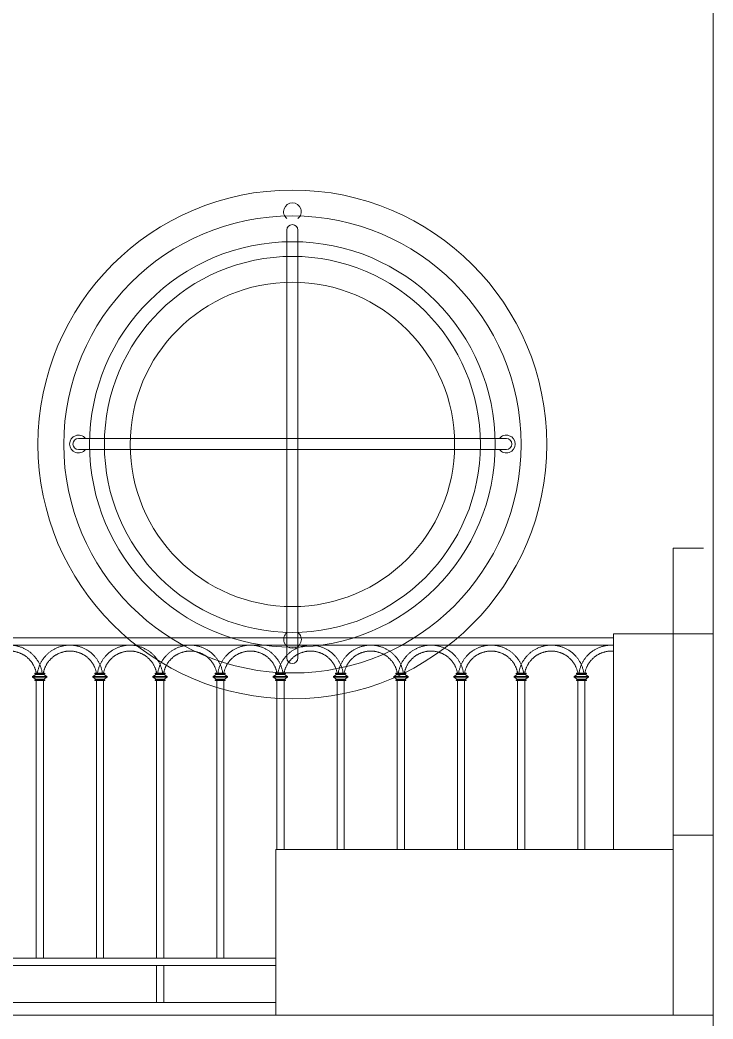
# Model space of a CAD drawing. Header units: millimetres. Extents: x -127141 to 682685, y -1234500 to 49778.
# Drawn here: x 446852 to 448732, y -180451 to -177741 of the extents above; entities that cross this region are included whole.
import ezdxf
from ezdxf.xclip import XClip

# ---------------------------------------------------------------- set-up
doc = ezdxf.new("R2010")
doc.units = ezdxf.units.MM
doc.header["$MEASUREMENT"] = 0
doc.layers.add('-HATCH', color=8, linetype='Continuous', lineweight=5)
doc.layers.add('-LINE1', color=7, linetype='Continuous', lineweight=18)

# ---------------------------------------------------------------- blocks, each defined once
blk = doc.blocks.new('lancan')
for p, q in [((-1.08917139089317, 988.8015484686766), (6547.175558541202, 988.8015484686766)), ((-1.08917139089317, 968.8014960244764), (6547.175558541202, 968.8014133856484)), ((4894.395220792329, 888.9997106718073), (4886.138593440847, 883.971413815103)), ((4886.138593440847, 883.971413815103), (4886.138593449024, 881.9714138151029)), ((4895.981896925135, 883.9714138562558), (4886.138593440847, 883.971413815103)), ((4886.138593449024, 881.9714138151029), (4894.395220841659, 876.9431170259776)), ((4895.981896933315, 881.9714138562558), (4886.138593449024, 881.9714138151029)), ((4891.995229989523, 892.9997106619849), (4891.995229997701, 890.9997106619849)), ((4891.995229989523, 892.9997106619849), (4895.981896888174, 892.9997106787922)), ((4891.995229997701, 890.9997106619849), (4894.395220784151, 890.9997106718074)), ((4891.995230063389, 874.943117016155), (4891.995230071596, 872.9431170161553)), ((4891.995230063389, 874.943117016155), (4894.395220849867, 874.9431170259778)), ((4891.995230071596, 872.9431170161553), (4895.961433039453, 872.9431170318857)), ((4894.395220784151, 890.9997106718074), (4894.395220792329, 888.9997106718073)), ((4894.395220784151, 890.9997106718074), (4895.981896896381, 890.9997106787922)), ((4894.395220792329, 888.9997106718073), (4916.748035370925, 888.9997107673407)), ((4894.395220841659, 876.9431170259776), (4894.395220849867, 874.9431170259778)), ((4894.395220841659, 876.9431170259776), (4916.748035419965, 876.9431171132019)), ((4894.395220849867, 874.9431170259778), (4895.961433031276, 874.9431170318857)), ((4915.181823253689, 874.9431171113248), (4895.961433031276, 874.9431170318857)), ((4895.981900051382, 119.9998194565851), (4895.961433039484, 872.9431170319002)), ((4895.961433039453, 872.9431170318857), (4915.181823261868, 872.9431171115283)), ((4895.981896888174, 892.9997106787922), (4915.181823179737, 892.9997107573582)), ((4915.181823187974, 890.9997107571543), (4895.981896896381, 890.9997106787922)), ((4895.981896933315, 881.9714138562558), (4895.981896925135, 883.9714138562558)), ((4895.981896925135, 883.9714138562558), (4915.181823216698, 883.9714139348215)), ((4895.981896933315, 881.9714138562558), (4915.181823224906, 881.9714139348215)), ((4915.181823179737, 892.9997107573582), (4919.148026147682, 892.9997107730887)), ((4915.181823187974, 890.9997107571543), (4916.748035369412, 890.9997107632807)), ((4915.181823216698, 883.9714139348215), (4915.181823224906, 881.9714139348215)), ((4915.181823216698, 883.9714139348215), (4925.004662770225, 883.9714139741408)), ((4915.181823224906, 881.9714139348215), (4925.004662778403, 881.9714139741408)), ((4915.181823253689, 874.9431171113248), (4916.748035435099, 874.9431171174364)), ((4915.181823261897, 872.9431171115428), (4915.181826342974, 119.9998195351509)), ((4915.181823261868, 872.9431171115283), (4919.148026229755, 872.943117127259)), ((4916.74803537759, 888.9997107632806), (4916.748035369412, 890.9997107632807)), ((4916.748035369412, 890.9997107632807), (4919.148026155861, 890.9997107730887)), ((4925.004662770225, 883.9714139741408), (4916.74803537759, 888.9997107632806)), ((4916.748035426921, 876.9431171174364), (4925.004662778403, 881.9714139741408)), ((4916.748035435099, 874.9431171174364), (4916.748035426921, 876.9431171174364)), ((4916.748035435099, 874.9431171174364), (4919.148026221577, 874.943117127259)), ((4919.148026155861, 890.9997107730887), (4919.148026147682, 892.9997107730887)), ((4919.148026229755, 872.943117127259), (4919.148026221577, 874.943117127259)), ((4925.004662778403, 881.9714139741408), (4925.004662770225, 883.9714139741408)), ((5057.594594271068, 888.9997113396239), (5049.337966919587, 883.9714144829193)), ((5049.337966919587, 883.9714144829193), (5049.337966927765, 881.9714144829195)), ((5059.181270403875, 883.9714145240723), (5049.337966919587, 883.9714144829193)), ((5049.337966927765, 881.9714144829195), (5057.594594320399, 876.9431176937943)), ((5059.181270412053, 881.9714145240723), (5049.337966927765, 881.9714144829195)), ((5055.194603468261, 892.9997113298011), (5055.19460347644, 890.9997113298011)), ((5055.194603468261, 892.9997113298011), (5059.181270366913, 892.9997113466087)), ((5055.19460347644, 890.9997113298011), (5057.59459426289, 890.9997113396237)), ((5055.194603542128, 874.9431176839718), (5055.194603550336, 872.9431176839715)), ((5055.194603542128, 874.9431176839718), (5057.594594328605, 874.9431176937943)), ((5055.194603550336, 872.9431176839715), (5059.160806518193, 872.9431176997023)), ((5057.59459426289, 890.9997113396237), (5057.594594271068, 888.9997113396239)), ((5057.59459426289, 890.9997113396237), (5059.18127037512, 890.9997113466087)), ((5057.594594271068, 888.9997113396239), (5079.947408849664, 888.9997114351573)), ((5057.594594320399, 876.9431176937943), (5057.594594328605, 874.9431176937943)), ((5057.594594320399, 876.9431176937943), (5079.947408898704, 876.9431177810183)), ((5057.594594328605, 874.9431176937943), (5059.160806510015, 874.9431176997023)), ((5078.381196732429, 874.9431177791411), (5059.160806510015, 874.9431176997023)), ((5059.181273530121, 119.9998201244016), (5059.160806518224, 872.9431176997168)), ((5059.160806518193, 872.9431176997023), (5078.381196740608, 872.9431177793449)), ((5059.181270366913, 892.9997113466087), (5078.381196658476, 892.9997114251746)), ((5078.381196666714, 890.9997114249707), (5059.18127037512, 890.9997113466087)), ((5059.181270412053, 881.9714145240723), (5059.181270403875, 883.9714145240723)), ((5059.181270403875, 883.9714145240723), (5078.381196695438, 883.9714146026381)), ((5059.181270412053, 881.9714145240723), (5078.381196703645, 881.9714146026381)), ((5078.381196658476, 892.9997114251746), (5082.347399626422, 892.9997114409053)), ((5078.381196666714, 890.9997114249707), (5079.947408848151, 890.9997114310971)), ((5078.381196695438, 883.9714146026381), (5078.381196703645, 881.9714146026381)), ((5078.381196695438, 883.9714146026381), (5088.204036248964, 883.9714146419574)), ((5078.381196703645, 881.9714146026381), (5088.204036257142, 881.9714146419574)), ((5078.381196732429, 874.9431177791411), (5079.947408913838, 874.943117785253)), ((5078.381196740636, 872.9431177793595), (5078.381199821713, 119.9998202029673)), ((5078.381196740608, 872.9431177793449), (5082.347399708495, 872.9431177950756)), ((5079.947408856328, 888.9997114310972), (5079.947408848151, 890.9997114310971)), ((5079.947408848151, 890.9997114310971), (5082.3473996346, 890.9997114409051)), ((5088.204036248964, 883.9714146419574), (5079.947408856328, 888.9997114310972)), ((5079.94740890566, 876.943117785253), (5088.204036257142, 881.9714146419574)), ((5079.947408913838, 874.943117785253), (5079.94740890566, 876.943117785253)), ((5079.947408913838, 874.943117785253), (5082.347399700317, 874.9431177950755)), ((5082.3473996346, 890.9997114409051), (5082.347399626422, 892.9997114409053)), ((5082.347399708495, 872.9431177950756), (5082.347399700317, 874.9431177950755)), ((5088.204036257142, 881.9714146419574), (5088.204036248964, 883.9714146419574)), ((5220.793967749807, 888.9997120074404), (5212.537340398324, 883.9714151507359)), ((5212.537340398324, 883.9714151507359), (5212.537340406503, 881.9714151507359)), ((5222.380643882615, 883.9714151918887), (5212.537340398324, 883.9714151507359)), ((5212.537340406503, 881.9714151507359), (5220.793967799139, 876.9431183616106)), ((5222.380643890792, 881.9714151918887), (5212.537340406503, 881.9714151507359)), ((5218.393976947002, 892.9997119976179), (5218.39397695518, 890.9997119976179)), ((5218.393976947002, 892.9997119976179), (5222.380643845652, 892.9997120144252)), ((5218.39397695518, 890.9997119976179), (5220.793967741629, 890.9997120074404)), ((5218.393977020866, 874.9431183517881), (5218.393977029074, 872.9431183517881)), ((5218.393977020866, 874.9431183517881), (5220.793967807345, 874.9431183616106)), ((5218.393977029074, 872.9431183517881), (5222.360179996933, 872.9431183675188)), ((5220.793967741629, 890.9997120074404), (5220.793967749807, 888.9997120074404)), ((5220.793967741629, 890.9997120074404), (5222.38064385386, 890.9997120144252)), ((5220.793967749807, 888.9997120074404), (5243.146782328404, 888.9997121029736)), ((5220.793967799139, 876.9431183616106), (5220.793967807345, 874.9431183616106)), ((5220.793967799139, 876.9431183616106), (5243.146782377444, 876.9431184488349)), ((5220.793967807345, 874.9431183616106), (5222.360179988755, 874.9431183675188)), ((5241.580570211168, 874.9431184469576), (5222.360179988755, 874.9431183675188)), ((5222.38064700886, 119.9998207922181), (5222.360179996962, 872.9431183675333)), ((5222.360179996933, 872.9431183675188), (5241.580570219347, 872.9431184471614)), ((5222.380643845652, 892.9997120144252), (5241.580570137216, 892.9997120929912)), ((5241.580570145452, 890.9997120927874), (5222.38064385386, 890.9997120144252)), ((5222.380643890792, 881.9714151918887), (5222.380643882615, 883.9714151918887)), ((5222.380643882615, 883.9714151918887), (5241.580570174177, 883.9714152704546)), ((5222.380643890792, 881.9714151918887), (5241.580570182386, 881.9714152704547)), ((5241.580570137216, 892.9997120929912), (5245.546773105161, 892.9997121087216)), ((5241.580570145452, 890.9997120927874), (5243.146782326889, 890.9997120989137)), ((5241.580570174177, 883.9714152704546), (5241.580570182386, 881.9714152704547)), ((5241.580570174177, 883.9714152704546), (5251.403409727704, 883.9714153097739)), ((5241.580570182386, 881.9714152704547), (5251.403409735882, 881.9714153097738)), ((5241.580570211168, 874.9431184469576), (5243.146782392578, 874.9431184530694)), ((5241.580570219377, 872.9431184471761), (5241.580573300453, 119.9998208707839)), ((5241.580570219347, 872.9431184471614), (5245.546773187234, 872.943118462892)), ((5243.146782335069, 888.9997120989137), (5243.146782326889, 890.9997120989137)), ((5243.146782326889, 890.9997120989137), (5245.546773113339, 890.9997121087217)), ((5251.403409727704, 883.9714153097739), (5243.146782335069, 888.9997120989137)), ((5243.1467823844, 876.9431184530695), (5251.403409735882, 881.9714153097738)), ((5243.146782392578, 874.9431184530694), (5243.1467823844, 876.9431184530695)), ((5243.146782392578, 874.9431184530694), (5245.546773179056, 874.9431184628918)), ((5245.546773113339, 890.9997121087217), (5245.546773105161, 892.9997121087216)), ((5245.546773187234, 872.943118462892), (5245.546773179056, 874.9431184628918)), ((5251.403409735882, 881.9714153097738), (5251.403409727704, 883.9714153097739)), ((5383.993341228546, 888.9997126752568), (5375.736713877063, 883.9714158185526)), ((5375.736713877063, 883.9714158185526), (5375.736713885241, 881.9714158185524)), ((5385.580017361353, 883.9714158597052), (5375.736713877063, 883.9714158185526)), ((5375.736713885241, 881.9714158185524), (5383.993341277878, 876.9431190294272)), ((5385.580017369532, 881.9714158597052), (5375.736713885241, 881.9714158185524)), ((5381.593350425741, 892.9997126654345), (5381.593350433919, 890.9997126654345)), ((5381.593350425741, 892.9997126654345), (5385.580017324391, 892.9997126822418)), ((5381.593350433919, 890.9997126654345), (5383.993341220368, 890.9997126752568)), ((5381.593350499606, 874.9431190196046), (5381.593350507813, 872.9431190196048)), ((5381.593350499606, 874.9431190196046), (5383.993341286084, 874.9431190294272)), ((5381.593350507813, 872.9431190196048), (5385.559553475673, 872.9431190353353)), ((5383.993341220368, 890.9997126752568), (5383.993341228546, 888.9997126752568)), ((5383.993341220368, 890.9997126752568), (5385.580017332599, 890.9997126822418)), ((5383.993341228546, 888.9997126752568), (5406.346155807143, 888.9997127707902)), ((5383.993341277878, 876.9431190294272), (5383.993341286084, 874.9431190294272)), ((5383.993341277878, 876.9431190294272), (5406.346155856184, 876.9431191166514)), ((5383.993341286084, 874.9431190294272), (5385.559553467494, 874.9431190353353)), ((5404.779943689908, 874.9431191147743), (5385.559553467494, 874.9431190353353)), ((5385.5800204876, 119.9998214600346), (5385.559553475701, 872.9431190353497)), ((5385.559553475673, 872.9431190353353), (5404.779943698086, 872.9431191149778)), ((5385.580017324391, 892.9997126822418), (5404.779943615955, 892.9997127608075)), ((5404.779943624191, 890.9997127606038), (5385.580017332599, 890.9997126822418)), ((5385.580017369532, 881.9714158597052), (5385.580017361353, 883.9714158597052)), ((5385.580017361353, 883.9714158597052), (5404.779943652917, 883.971415938271)), ((5385.580017369532, 881.9714158597052), (5404.779943661124, 881.971415938271)), ((5404.779943615955, 892.9997127608075), (5408.746146583901, 892.9997127765382)), ((5404.779943624191, 890.9997127606038), (5406.34615580563, 890.9997127667302)), ((5404.779943652917, 883.971415938271), (5404.779943661124, 881.971415938271)), ((5404.779943652917, 883.971415938271), (5414.602783206443, 883.9714159775901)), ((5404.779943661124, 881.971415938271), (5414.602783214621, 881.9714159775901)), ((5404.779943689908, 874.9431191147743), (5406.346155871317, 874.943119120886)), ((5404.779943698115, 872.9431191149923), (5404.779946779192, 119.9998215386004)), ((5404.779943698086, 872.9431191149778), (5408.746146665972, 872.9431191307085)), ((5406.346155813808, 888.9997127667302), (5406.34615580563, 890.9997127667302)), ((5406.34615580563, 890.9997127667302), (5408.746146592079, 890.9997127765382)), ((5414.602783206443, 883.9714159775901), (5406.346155813808, 888.9997127667302)), ((5406.346155863139, 876.943119120886), (5414.602783214621, 881.9714159775901)), ((5406.346155871317, 874.943119120886), (5406.346155863139, 876.943119120886)), ((5406.346155871317, 874.943119120886), (5408.746146657795, 874.9431191307085)), ((5408.746146592079, 890.9997127765382), (5408.746146583901, 892.9997127765382)), ((5408.746146665972, 872.9431191307085), (5408.746146657795, 874.9431191307085)), ((5414.602783214621, 881.9714159775901), (5414.602783206443, 883.9714159775901)), ((5547.192714707287, 888.9997133430734), (5538.936087355804, 883.9714164863689)), ((5538.936087355804, 883.9714164863689), (5538.936087363982, 881.971416486369)), ((5548.779390840093, 883.9714165275218), (5538.936087355804, 883.9714164863689)), ((5538.936087363982, 881.971416486369), (5547.192714756618, 876.9431196972438)), ((5548.77939084827, 881.9714165275218), (5538.936087363982, 881.971416486369)), ((5544.79272390448, 892.9997133332507), (5544.792723912657, 890.9997133332507)), ((5544.79272390448, 892.9997133332507), (5548.77939080313, 892.9997133500583)), ((5544.792723912657, 890.9997133332507), (5547.192714699107, 890.9997133430733)), ((5544.792723978346, 874.9431196874209), (5544.792723986553, 872.9431196874211)), ((5544.792723978346, 874.9431196874209), (5547.192714764824, 874.9431196972437)), ((5544.792723986553, 872.9431196874211), (5548.758926954411, 872.9431197031518)), ((5547.192714699107, 890.9997133430733), (5547.192714707287, 888.9997133430734)), ((5547.192714699107, 890.9997133430733), (5548.779390811338, 890.9997133500583)), ((5547.192714707287, 888.9997133430734), (5569.545529285882, 888.9997134386067)), ((5547.192714756618, 876.9431196972438), (5547.192714764824, 874.9431196972437)), ((5547.192714756618, 876.9431196972438), (5569.545529334923, 876.9431197844677)), ((5547.192714764824, 874.9431196972437), (5548.758926946233, 874.9431197031518)), ((5567.979317168648, 874.9431197825907), (5548.758926946233, 874.9431197031518)), ((5548.779393966339, 119.999822127851), (5548.758926954441, 872.9431197031662)), ((5548.758926954411, 872.9431197031518), (5567.979317176825, 872.9431197827944)), ((5548.77939080313, 892.9997133500583), (5567.979317094693, 892.999713428624)), ((5567.97931710293, 890.9997134284203), (5548.779390811338, 890.9997133500583)), ((5548.77939084827, 881.9714165275218), (5548.779390840093, 883.9714165275218)), ((5548.779390840093, 883.9714165275218), (5567.979317131657, 883.9714166060877)), ((5548.77939084827, 881.9714165275218), (5567.979317139863, 881.9714166060877)), ((5567.979317094693, 892.999713428624), (5571.945520062641, 892.9997134443547)), ((5567.97931710293, 890.9997134284203), (5569.545529284368, 890.9997134345466)), ((5567.979317131657, 883.9714166060877), (5567.979317139863, 881.9714166060877)), ((5567.979317131657, 883.9714166060877), (5577.802156685182, 883.9714166454067)), ((5567.979317139863, 881.9714166060877), (5577.80215669336, 881.9714166454067)), ((5567.979317168648, 874.9431197825907), (5569.545529350056, 874.9431197887026)), ((5567.979317176854, 872.9431197828088), (5567.979320257931, 119.9998222064168)), ((5567.979317176825, 872.9431197827944), (5571.945520144712, 872.9431197985249)), ((5569.545529292548, 888.9997134345468), (5569.545529284368, 890.9997134345466)), ((5569.545529284368, 890.9997134345466), (5571.945520070818, 890.9997134443546)), ((5577.802156685182, 883.9714166454067), (5569.545529292548, 888.9997134345468)), ((5569.545529341877, 876.9431197887023), (5577.80215669336, 881.9714166454067)), ((5569.545529350056, 874.9431197887026), (5569.545529341877, 876.9431197887023)), ((5569.545529350056, 874.9431197887026), (5571.945520136534, 874.9431197985249)), ((5571.945520070818, 890.9997134443546), (5571.945520062641, 892.9997134443547)), ((5571.945520144712, 872.9431197985249), (5571.945520136534, 874.9431197985249)), ((5577.80215669336, 881.9714166454067), (5577.802156685182, 883.9714166454067)), ((5710.392088186026, 888.9997140108899), (5702.135460834544, 883.9714171541855)), ((5702.135460834544, 883.9714171541855), (5702.135460842721, 881.9714171541855)), ((5711.978764318832, 883.9714171953383), (5702.135460834544, 883.9714171541855)), ((5702.135460842721, 881.9714171541855), (5710.392088235357, 876.9431203650602)), ((5711.97876432701, 881.9714171953383), (5702.135460842721, 881.9714171541855)), ((5707.992097383219, 892.9997140010672), (5707.992097391398, 890.9997140010672)), ((5707.992097383219, 892.9997140010672), (5711.97876428187, 892.9997140178748)), ((5707.992097391398, 890.9997140010672), (5710.392088177847, 890.9997140108899)), ((5707.992097457085, 874.9431203552376), (5707.992097465291, 872.9431203552376)), ((5707.992097457085, 874.9431203552376), (5710.392088243563, 874.9431203650602)), ((5707.992097465291, 872.9431203552376), (5711.958300433151, 872.9431203709681)), ((5710.392088177847, 890.9997140108899), (5710.392088186026, 888.9997140108899)), ((5710.392088177847, 890.9997140108899), (5711.978764290076, 890.9997140178748)), ((5710.392088186026, 888.9997140108899), (5732.744902764622, 888.9997141064232)), ((5710.392088235357, 876.9431203650602), (5710.392088243563, 874.9431203650602)), ((5710.392088235357, 876.9431203650602), (5732.744902813663, 876.9431204522842)), ((5710.392088243563, 874.9431203650602), (5711.958300424972, 874.9431203709684)), ((5731.178690647386, 874.9431204504072), (5711.958300424972, 874.9431203709684)), ((5711.978767445078, 119.9998227956675), (5711.95830043318, 872.9431203709828)), ((5711.958300433151, 872.9431203709681), (5731.178690655564, 872.9431204506108)), ((5711.97876428187, 892.9997140178748), (5731.178690573433, 892.9997140964406)), ((5731.178690581669, 890.9997140962369), (5711.978764290076, 890.9997140178748)), ((5711.97876432701, 881.9714171953383), (5711.978764318832, 883.9714171953383)), ((5711.978764318832, 883.9714171953383), (5731.178690610395, 883.9714172739041)), ((5711.97876432701, 881.9714171953383), (5731.178690618603, 881.971417273904)), ((5731.178690573433, 892.9997140964406), (5735.144893541379, 892.9997141121712)), ((5731.178690581669, 890.9997140962369), (5732.744902763108, 890.9997141023633)), ((5731.178690610395, 883.9714172739041), (5731.178690618603, 881.971417273904)), ((5731.178690610395, 883.9714172739041), (5741.001530163921, 883.9714173132235)), ((5731.178690618603, 881.971417273904), (5741.0015301721, 881.9714173132232)), ((5731.178690647386, 874.9431204504072), (5732.744902828797, 874.9431204565188)), ((5731.178690655594, 872.9431204506253), (5731.17869373667, 119.9998228742333)), ((5731.178690655564, 872.9431204506108), (5735.144893623452, 872.9431204663415)), ((5732.744902771286, 888.9997141023633), (5732.744902763108, 890.9997141023633)), ((5732.744902763108, 890.9997141023633), (5735.144893549557, 890.9997141121713)), ((5741.001530163921, 883.9714173132235), (5732.744902771286, 888.9997141023633)), ((5732.744902820617, 876.9431204565191), (5741.0015301721, 881.9714173132232)), ((5732.744902828797, 874.9431204565188), (5732.744902820617, 876.9431204565191)), ((5732.744902828797, 874.9431204565188), (5735.144893615274, 874.9431204663414)), ((5735.144893549557, 890.9997141121713), (5735.144893541379, 892.9997141121712)), ((5735.144893623452, 872.9431204663415), (5735.144893615274, 874.9431204663414)), ((5741.0015301721, 881.9714173132232), (5741.001530163921, 883.9714173132235)), ((5873.591461664764, 888.9997146787063), (5865.334834313282, 883.9714178220019)), ((5865.334834313282, 883.9714178220019), (5865.33483432146, 881.9714178220019)), ((5875.178137797571, 883.9714178631548), (5865.334834313282, 883.9714178220019)), ((5865.33483432146, 881.9714178220019), (5873.591461714095, 876.9431210328765)), ((5875.178137805749, 881.9714178631548), (5865.33483432146, 881.9714178220019)), ((5871.191470861958, 892.9997146688838), (5871.191470870137, 890.9997146688838)), ((5871.191470861958, 892.9997146688838), (5875.17813776061, 892.9997146856912)), ((5871.191470870137, 890.9997146688838), (5873.591461656586, 890.9997146787063)), ((5871.191470935825, 874.9431210230542), (5871.191470944031, 872.9431210230542)), ((5871.191470935825, 874.9431210230542), (5873.591461722302, 874.9431210328768)), ((5871.191470944031, 872.9431210230542), (5875.15767391189, 872.9431210387847)), ((5873.591461656586, 890.9997146787063), (5873.591461664764, 888.9997146787063)), ((5873.591461656586, 890.9997146787063), (5875.178137768816, 890.9997146856912)), ((5873.591461664764, 888.9997146787063), (5895.944276243361, 888.9997147742398)), ((5873.591461714095, 876.9431210328765), (5873.591461722302, 874.9431210328768)), ((5873.591461714095, 876.9431210328765), (5895.944276292401, 876.9431211201007)), ((5873.591461722302, 874.9431210328768), (5875.157673903712, 874.9431210387847)), ((5894.378064126126, 874.9431211182238), (5875.157673903712, 874.9431210387847)), ((5875.178140923818, 119.999823463484), (5875.157673911919, 872.9431210387993)), ((5875.15767391189, 872.9431210387847), (5894.378064134305, 872.9431211184273)), ((5875.17813776061, 892.9997146856912), (5894.378064052173, 892.9997147642571)), ((5894.378064060409, 890.9997147640532), (5875.178137768816, 890.9997146856912)), ((5875.178137805749, 881.9714178631548), (5875.178137797571, 883.9714178631548)), ((5875.178137797571, 883.9714178631548), (5894.378064089135, 883.9714179417205)), ((5875.178137805749, 881.9714178631548), (5894.378064097343, 881.9714179417205)), ((5894.378064052173, 892.9997147642571), (5898.344267020118, 892.9997147799878)), ((5894.378064060409, 890.9997147640532), (5895.944276241848, 890.9997147701797)), ((5894.378064089135, 883.9714179417205), (5894.378064097343, 881.9714179417205)), ((5894.378064089135, 883.9714179417205), (5904.20090364266, 883.9714179810397)), ((5894.378064097343, 881.9714179417205), (5904.200903650837, 881.9714179810397)), ((5894.378064126126, 874.9431211182238), (5895.944276307536, 874.9431211243353)), ((5894.378064134334, 872.9431211184419), (5894.378067215409, 119.9998235420498)), ((5894.378064134305, 872.9431211184273), (5898.344267102191, 872.943121134158)), ((5895.944276250026, 888.9997147701796), (5895.944276241848, 890.9997147701797)), ((5895.944276241848, 890.9997147701797), (5898.344267028298, 890.9997147799878)), ((5904.20090364266, 883.9714179810397), (5895.944276250026, 888.9997147701796)), ((5895.944276299356, 876.9431211243353), (5904.200903650837, 881.9714179810397)), ((5895.944276307536, 874.9431211243353), (5895.944276299356, 876.9431211243353)), ((5895.944276307536, 874.9431211243353), (5898.344267094012, 874.943121134158)), ((5898.344267028298, 890.9997147799878), (5898.344267020118, 892.9997147799878)), ((5898.344267102191, 872.943121134158), (5898.344267094012, 874.943121134158)), ((5904.200903650837, 881.9714179810397), (5904.20090364266, 883.9714179810397)), ((6036.790835143504, 888.9997153465373), (6028.534207792021, 883.971418489833)), ((6028.534207792021, 883.971418489833), (6028.534207800199, 881.971418489833)), ((6038.37751127631, 883.9714185309857), (6028.534207792021, 883.971418489833)), ((6028.534207800199, 881.971418489833), (6036.790835192834, 876.9431217007077)), ((6038.377511284489, 881.9714185309858), (6028.534207800199, 881.971418489833)), ((6034.390844340698, 892.9997153367148), (6034.390844348877, 890.9997153367148)), ((6034.390844340698, 892.9997153367148), (6038.37751123935, 892.9997153535222)), ((6034.390844348877, 890.9997153367148), (6036.790835135326, 890.9997153465373)), ((6034.390844414565, 874.9431216908852), (6034.39084442277, 872.9431216908852)), ((6034.390844414565, 874.9431216908852), (6036.790835201043, 874.9431217007076)), ((6034.39084442277, 872.9431216908852), (6038.357047390628, 872.9431217066158)), ((6036.790835135326, 890.9997153465373), (6036.790835143504, 888.9997153465373)), ((6036.790835135326, 890.9997153465373), (6038.377511247556, 890.9997153535223)), ((6036.790835143504, 888.9997153465373), (6059.143649722099, 888.9997154420707)), ((6036.790835192834, 876.9431217007077), (6036.790835201043, 874.9431217007076)), ((6036.790835192834, 876.9431217007077), (6059.14364977114, 876.9431217879318)), ((6036.790835201043, 874.9431217007076), (6038.357047382451, 874.9431217066158)), ((6057.577437604865, 874.9431217860547), (6038.357047382451, 874.9431217066158)), ((6038.377514402558, 119.9998241313151), (6038.357047390658, 872.9431217066304)), ((6038.357047390628, 872.9431217066158), (6057.577437613043, 872.9431217862584)), ((6038.37751123935, 892.9997153535222), (6057.577437530913, 892.9997154320881)), ((6057.577437539148, 890.9997154318843), (6038.377511247556, 890.9997153535223)), ((6038.377511284489, 881.9714185309858), (6038.37751127631, 883.9714185309857)), ((6038.37751127631, 883.9714185309857), (6057.577437567874, 883.9714186095517)), ((6038.377511284489, 881.9714185309858), (6057.577437576081, 881.9714186095517)), ((6057.577437530913, 892.9997154320881), (6061.543640498858, 892.9997154478186)), ((6057.577437539148, 890.9997154318843), (6059.143649720587, 890.9997154380108)), ((6057.577437567874, 883.9714186095517), (6057.577437576081, 881.9714186095517)), ((6057.577437567874, 883.9714186095517), (6067.4002771214, 883.9714186488709)), ((6057.577437576081, 881.9714186095517), (6067.400277129577, 881.9714186488707)), ((6057.577437604865, 874.9431217860547), (6059.143649786274, 874.9431217921666)), ((6057.577437613072, 872.9431217862731), (6057.577440694149, 119.9998242098809)), ((6057.577437613043, 872.9431217862584), (6061.543640580931, 872.943121801989)), ((6059.143649728765, 888.9997154380108), (6059.143649720587, 890.9997154380108)), ((6059.143649720587, 890.9997154380108), (6061.543640507036, 890.9997154478187)), ((6067.4002771214, 883.9714186488709), (6059.143649728765, 888.9997154380108)), ((6059.143649778096, 876.9431217921665), (6067.400277129577, 881.9714186488707)), ((6059.143649786274, 874.9431217921666), (6059.143649778096, 876.9431217921665)), ((6059.143649786274, 874.9431217921666), (6061.543640572751, 874.9431218019892)), ((6061.543640507036, 890.9997154478187), (6061.543640498858, 892.9997154478186)), ((6061.543640580931, 872.943121801989), (6061.543640572751, 874.9431218019892)), ((6067.400277129577, 881.9714186488707), (6067.4002771214, 883.9714186488709)), ((6199.990208622243, 888.9997160143538), (6191.733581270761, 883.9714191576495)), ((6191.733581270761, 883.9714191576495), (6191.733581278938, 881.9714191576494)), ((6201.576884755049, 883.9714191988022), (6191.733581270761, 883.9714191576495)), ((6191.733581278938, 881.9714191576494), (6199.990208671574, 876.9431223685242)), ((6201.576884763227, 881.9714191988022), (6191.733581278938, 881.9714191576494)), ((6197.590217819437, 892.9997160045314), (6197.590217827616, 890.9997160045314)), ((6197.590217819437, 892.9997160045314), (6201.576884718088, 892.9997160213388)), ((6197.590217827616, 890.9997160045314), (6199.990208614065, 890.9997160143539)), ((6197.590217893303, 874.9431223587017), (6197.59021790151, 872.9431223587018)), ((6197.590217893303, 874.9431223587017), (6199.990208679781, 874.9431223685243)), ((6197.59021790151, 872.9431223587018), (6201.556420869369, 872.9431223744322)), ((6199.990208614065, 890.9997160143539), (6199.990208622243, 888.9997160143538)), ((6199.990208614065, 890.9997160143539), (6201.576884726295, 890.9997160213388)), ((6199.990208622243, 888.9997160143538), (6222.343023200839, 888.9997161098872)), ((6199.990208671574, 876.9431223685242), (6199.990208679781, 874.9431223685243)), ((6199.990208671574, 876.9431223685242), (6222.343023249879, 876.9431224557485)), ((6199.990208679781, 874.9431223685243), (6201.556420861191, 874.9431223744322)), ((6220.776811083603, 874.9431224538713), (6201.556420861191, 874.9431223744322)), ((6201.576887881296, 119.9998247991316), (6201.556420869399, 872.9431223744467)), ((6201.556420869369, 872.9431223744322), (6220.776811091782, 872.9431224540747)), ((6201.576884718088, 892.9997160213388), (6220.776811009652, 892.9997160999047)), ((6220.776811017889, 890.9997160997008), (6201.576884726295, 890.9997160213388)), ((6201.576884763227, 881.9714191988022), (6201.576884755049, 883.9714191988022)), ((6201.576884755049, 883.9714191988022), (6220.776811046612, 883.9714192773683)), ((6201.576884763227, 881.9714191988022), (6220.77681105482, 881.971419277368)), ((6220.776811009652, 892.9997160999047), (6224.743013977596, 892.9997161156352)), ((6220.776811017889, 890.9997160997008), (6222.343023199326, 890.9997161058271)), ((6220.776811046612, 883.9714192773683), (6220.77681105482, 881.971419277368)), ((6220.776811046612, 883.9714192773683), (6230.599650600139, 883.9714193166873)), ((6220.77681105482, 881.971419277368), (6230.599650608317, 881.9714193166873)), ((6220.776811083603, 874.9431224538713), (6222.343023265013, 874.9431224599829)), ((6220.776811091811, 872.9431224540893), (6220.776814172888, 119.9998248776974)), ((6220.776811091782, 872.9431224540747), (6224.743014059671, 872.9431224698054)), ((6222.343023207503, 888.9997161058271), (6222.343023199326, 890.9997161058271)), ((6222.343023199326, 890.9997161058271), (6224.743013985776, 890.9997161156352)), ((6230.599650600139, 883.9714193166873), (6222.343023207503, 888.9997161058271)), ((6222.343023256834, 876.9431224599829), (6230.599650608317, 881.9714193166873)), ((6222.343023265013, 874.9431224599829), (6222.343023256834, 876.9431224599829)), ((6222.343023265013, 874.9431224599829), (6224.743014051491, 874.9431224698054)), ((6224.743013985776, 890.9997161156352), (6224.743013977596, 892.9997161156352)), ((6224.743014059671, 872.9431224698054), (6224.743014051491, 874.9431224698054)), ((6230.599650608317, 881.9714193166873), (6230.599650600139, 883.9714193166873)), ((6363.189582100981, 888.9997166821704), (6354.9329547495, 883.9714198254659)), ((6354.9329547495, 883.9714198254659), (6354.932954757678, 881.971419825466)), ((6364.776258233789, 883.9714198666188), (6354.9329547495, 883.9714198254659)), ((6354.932954757678, 881.971419825466), (6363.189582150312, 876.9431230363408)), ((6364.776258241966, 881.9714198666188), (6354.932954757678, 881.971419825466)), ((6360.789591298178, 892.9997166723479), (6360.789591306355, 890.9997166723477)), ((6360.789591298178, 892.9997166723479), (6364.776258196827, 892.9997166891553)), ((6360.789591306355, 890.9997166723477), (6363.189582092804, 890.9997166821703)), ((6360.789591372043, 874.9431230265183), (6360.78959138025, 872.9431230265182)), ((6360.789591372043, 874.9431230265183), (6363.18958215852, 874.9431230363408)), ((6360.78959138025, 872.9431230265182), (6364.755794348108, 872.9431230422487)), ((6363.189582092804, 890.9997166821703), (6363.189582100981, 888.9997166821704)), ((6363.189582092804, 890.9997166821703), (6364.776258205035, 890.9997166891553)), ((6363.189582100981, 888.9997166821704), (6385.542396679579, 888.9997167777037)), ((6363.189582150312, 876.9431230363408), (6363.18958215852, 874.9431230363408)), ((6363.189582150312, 876.9431230363408), (6385.54239672862, 876.9431231235648)), ((6363.18958215852, 874.9431230363408), (6364.755794339929, 874.9431230422487)), ((6383.976184562342, 874.9431231216877), (6364.755794339929, 874.9431230422487)), ((6364.776261360035, 119.9998254669481), (6364.755794348139, 872.9431230422632)), ((6364.755794348108, 872.9431230422487), (6383.976184570522, 872.9431231218913)), ((6364.776258196827, 892.9997166891553), (6383.976184488391, 892.999716767721)), ((6383.976184496627, 890.9997167675173), (6364.776258205035, 890.9997166891553)), ((6364.776258241966, 881.9714198666188), (6364.776258233789, 883.9714198666188)), ((6364.776258233789, 883.9714198666188), (6383.976184525352, 883.9714199451845)), ((6364.776258241966, 881.9714198666188), (6383.97618453356, 881.9714199451846)), ((6383.976184488391, 892.999716767721), (6387.942387456336, 892.9997167834517)), ((6383.976184496627, 890.9997167675173), (6385.542396678065, 890.9997167736436)), ((6383.976184525352, 883.9714199451845), (6383.97618453356, 881.9714199451846)), ((6383.976184525352, 883.9714199451845), (6393.799024078879, 883.9714199845039)), ((6383.97618453356, 881.9714199451846), (6393.799024087057, 881.9714199845039)), ((6383.976184562342, 874.9431231216877), (6385.542396743753, 874.9431231277995)), ((6383.976184570551, 872.9431231219058), (6383.976187651629, 119.9998255455139)), ((6383.976184570522, 872.9431231218913), (6387.942387538409, 872.943123137622)), ((6385.542396686243, 888.9997167736439), (6385.542396678065, 890.9997167736436)), ((6385.542396678065, 890.9997167736436), (6387.942387464515, 890.9997167834517)), ((6393.799024078879, 883.9714199845039), (6385.542396686243, 888.9997167736439)), ((6385.542396735575, 876.9431231277994), (6393.799024087057, 881.9714199845039)), ((6385.542396743753, 874.9431231277995), (6385.542396735575, 876.9431231277994)), ((6385.542396743753, 874.9431231277995), (6387.942387530229, 874.943123137622)), ((6387.942387464515, 890.9997167834517), (6387.942387456336, 892.9997167834517)), ((6387.942387538409, 872.943123137622), (6387.942387530229, 874.943123137622)), ((6393.799024087057, 881.9714199845039), (6393.799024078879, 883.9714199845039)), ((-1.08917139089317, 119.9643152806966), (6547.175558541202, 119.9643152806966)), ((-1.08917139089317, 99.96434793584923), (6547.175558541202, 99.96399682902849)), ((-1.08917139089317, -0.0356520641507814), (6547.175558541202, -0.0360031709715258))]:
    blk.add_line(p, q)
blk.add_lwpolyline([(5241.580573300626, 99.99975932159579), (5222.379950355272, 99.99975932159579), (5222.379950355272, -0.0002391847810941), (5241.580573300626, -0.0002391847810941)], close=True)
for centre, radius, start, end in [((4823.982173348748, 879.7674648401297), 89.2055497875194, 8.530411156851807, 171.469589311981), ((4823.982173348748, 879.7674648401297), 73.2055497875194, 10.41372094686248, 169.5862795216846), ((4987.181546827487, 879.7674655079463), 89.2055497875194, 8.530411156851807, 171.469589311981), ((4987.181546827487, 879.7674655079463), 73.2055497875194, 10.41372094686248, 169.5862795216846), ((5150.380920306226, 879.7674661757628), 89.2055497875194, 8.530411156851807, 171.469589311981), ((5150.380920306226, 879.7674661757628), 73.2055497875194, 10.41372094686248, 169.5862795216846), ((5313.580293784966, 879.7674668435792), 89.2055497875194, 8.530411156851807, 171.469589311981), ((5313.580293784966, 879.7674668435792), 73.2055497875194, 10.41372094686248, 169.5862795216846), ((5476.779667263706, 879.7674675113957), 89.2055497875194, 8.530411156851807, 171.469589311981), ((5476.779667263706, 879.7674675113957), 73.2055497875194, 10.41372094686248, 169.5862795216846), ((5639.979040742445, 879.7674681792122), 89.2055497875194, 8.530411156851807, 171.469589311981), ((5639.979040742445, 879.7674681792122), 73.2055497875194, 10.41372094686248, 169.5862795216846), ((5803.178414221184, 879.7674688470288), 89.2055497875194, 8.530411156851807, 171.469589311981), ((5803.178414221184, 879.7674688470288), 73.2055497875194, 10.41372094686248, 169.5862795216846), ((5966.377787699923, 879.7674695148597), 89.2055497875194, 8.530411156851807, 171.469589311981), ((5966.377787699923, 879.7674695148597), 73.2055497875194, 10.41372094686248, 169.5862795216846), ((6129.577161178662, 879.7674701826762), 89.2055497875194, 8.530411156851807, 171.469589311981), ((6129.577161178662, 879.7674701826762), 73.2055497875194, 10.41372094686248, 169.5862795216846), ((6292.776534657401, 879.7674708504927), 89.2055497875194, 8.530411156851807, 171.469589311981), ((6292.776534657401, 879.7674708504927), 73.2055497875194, 10.41372094686248, 169.5862795216846), ((6455.97590813614, 879.7674715183093), 89.2055497875194, 8.530411156851807, 171.469589311981), ((6455.97590813614, 879.7674715183093), 73.2055497875194, 10.41372094686248, 169.5862795216846)]:
    blk.add_arc(centre, radius, start, end)

msp = doc.modelspace()

# ---------------------------------------------------------------- linework, layer by layer
at = {"layer": '-HATCH'}
for p, q in [((446225.1966423254, -179417.308230028), (448461.8720204305, -179417.3082299116)), ((447167.1319663863, -180306.1455629867), (446371.1531850268, -180306.1455546402))]:
    msp.add_line(p, q, dxfattribs=at)
for points in [[(447606.0479769508, -178311.2922864966, 1), (447576.0392324682, -178311.2922864966), (447576.0392324682, -179471.7785044042, 1), (447606.0479769508, -179471.7785044042)], [(448171.2867170981, -178906.5397663482, 1), (448171.2867170981, -178876.531021866), (447010.8004991905, -178876.531021866, 1), (447010.8004991905, -178906.5397663482)]]:
    msp.add_lwpolyline(points, format="xyb", close=True, dxfattribs=at)
for radius in [620, 550, 510]:
    msp.add_circle((447591.0436055417, -178892.5763125797), radius, dxfattribs=at)
for centre, start, end in [((447591.0436047094, -178261.2922864966), 308.6955599888414, 231.3044400111587), ((447010.800499898, -178891.5353941071), 38.69555998874422, 321.3044400112557), ((448171.2867170981, -178891.5353941071), 218.6955599887442, 141.3044400112558), ((447591.3334879575, -179421.7074991845), 129.5768587814584, 52.18573880747614)]:
    msp.add_arc(centre, 24, start, end, dxfattribs=at)
at = {"layer": '-LINE1', "lineweight": 20}
for p, q in [((448731.823651638, -187241.1696452771), (448731.823651638, -176691.1669892877)), ((448623.4829295106, -179406.6010785338), (448623.4829295106, -179174.4595767632)), ((448623.4829295106, -179174.4595767632), (448706.0436055416, -179174.4595769466)), ((448461.8717165578, -179406.6057829933), (448623.4179985932, -179406.6010785338)), ((448461.8717165578, -179406.6057829933), (448461.8720204305, -179417.3082299116)), ((448461.8751216667, -179406.6057828941), (448461.8883137411, -179991.1612362977)), ((448623.4179985932, -179406.6010785338), (448623.3258864739, -179952.887300644)), ((448623.4179985932, -179406.6010785338), (448623.4482962221, -179406.5980703777)), ((448623.4179985932, -179406.6010785338), (448623.4829295106, -179406.6010785338)), ((448623.4829295106, -179406.6010785338), (448731.135717661, -179406.601078773)), ((448623.3258864739, -179952.887300644), (448731.0436055417, -179952.887300883)), ((448623.3258864243, -179991.1612362977), (448623.3258864739, -179952.887300644)), ((447546.1650914688, -180286.14546046), (447546.1650914688, -179991.1612362977)), ((447546.1650914688, -179991.1612362977), (448623.3258864243, -179991.1612362977)), ((448623.3258858422, -180441.1606743316), (448623.3258864243, -179991.1612362977)), ((447546.1650914688, -180306.1455669611), (447546.1650914688, -180286.14546046)), ((447546.1650914688, -180406.145576076), (447546.1650914688, -180306.1455669611)), ((447167.1319351626, -180406.1455608762), (446371.1531885167, -180406.1455268062)), ((447187.1320173227, -180406.1455267504), (447167.1319351626, -180406.1455608762)), ((447546.1650914688, -180406.145576076), (447187.1320173227, -180406.1455267504)), ((447546.1650914688, -180441.1455760769), (447546.1650914688, -180406.145576076)), ((448731.823651638, -180441.1595674683), (441502.0715453852, -180441.1433576888)), ((448623.3258858422, -180441.1606743316), (447546.1650914688, -180441.1455760769))]:
    msp.add_line(p, q, dxfattribs=at)
for radius in [690, 440]:
    msp.add_circle((447591.0436055417, -178892.5763125797), radius, dxfattribs=at)

# ---------------------------------------------------------------- block references
at = {"layer": '-HATCH', "color": 2}
ref = msp.add_blockref('lancan', (442000.386208448, -180406.1138282208), dxfattribs=at)
XClip(ref).set_block_clipping_path([(-0.02838000180781819, 999.5138727427147), (-0.02838000180781819, -35.046846110952174), (5545.778883020685, -35.046846110952174), (5545.778883020685, 414.95259192294543), (6461.502104554995, 414.9785918963753), (6461.485508109792, 999.5080452273851)])

doc.saveas('drawing.dxf')
